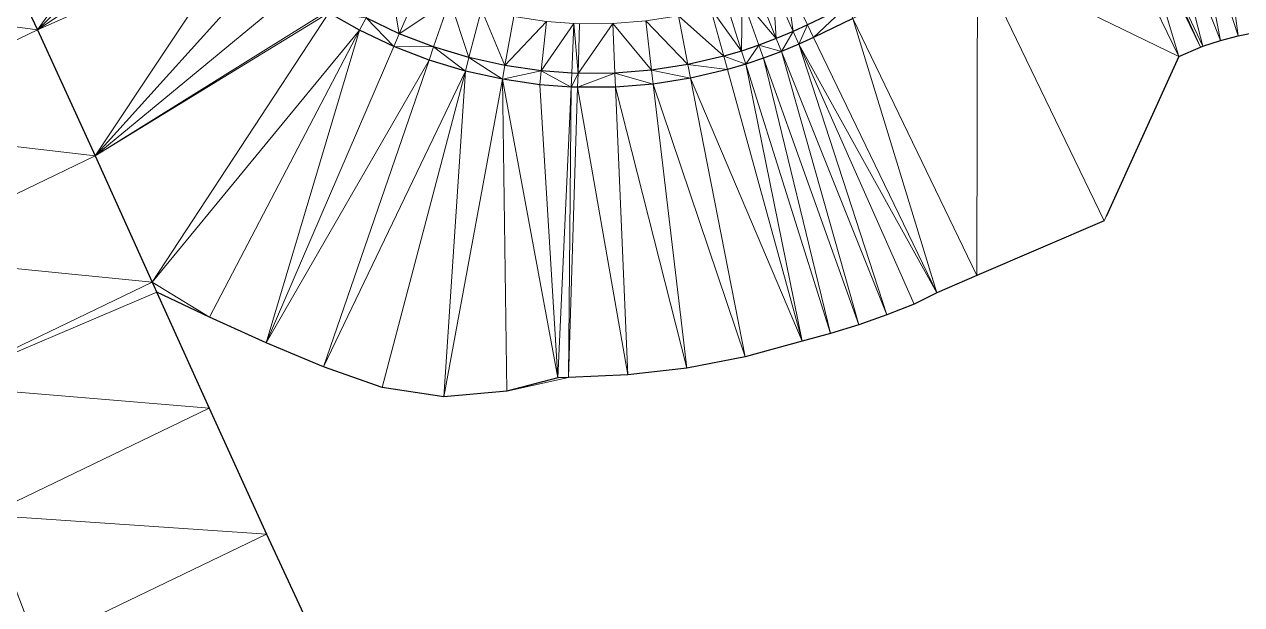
# Model space of a CAD drawing. Header units: metres. Extents: x 246428 to 246884, y 7418966 to 7419490.
# Drawn here: x 246554.24 to 246598.17, y 7419265.63 to 7419286.59 of the extents above; entities that cross this region are included whole.
import ezdxf

# ---------------------------------------------------------------- set-up
doc = ezdxf.new("R2010")
doc.units = ezdxf.units.M
doc.linetypes.add('blank name', pattern=[0])
doc.linetypes.add('HIDDEN', pattern=[9.525, 6.35, -3.175])
doc.layers.add('_12D_UNMAPPED', color=7, linetype='Continuous')
doc.layers.add('BATTER', color=250, linetype='HIDDEN', lineweight=25)

msp = doc.modelspace()

# ---------------------------------------------------------------- linework, layer by layer
at = {"layer": '_12D_UNMAPPED', "color": 3, "linetype": 'blank name', "lineweight": 0}
for points in [[(246554.715, 7419286.391, 31.332), (246552.58, 7419290.912, 31.288), (246559.199, 7419292.672, 33.098)], [(246560.142, 7419291.671, 33.296), (246554.715, 7419286.391, 31.332), (246559.199, 7419292.672, 33.098)], [(246560.151, 7419291.659, 33.296), (246554.715, 7419286.391, 31.332), (246560.142, 7419291.671, 33.296)], [(246560.142, 7419291.671, 33.296), (246554.715, 7419286.391, 31.332), (246560.142, 7419291.671, 33.296)], [(246561.008, 7419290.594, 33.311), (246554.715, 7419286.391, 31.332), (246560.151, 7419291.659, 33.296)], [(246596.358, 7419291.374, 33.117), (246597.318, 7419291.654, 33.142), (246598.051, 7419286.18, 32.207)], [(246597.318, 7419291.654, 33.142), (246598.293, 7419291.873, 33.166), (246598.698, 7419286.309, 32.222)], [(246598.051, 7419286.18, 32.207), (246597.318, 7419291.654, 33.142), (246598.698, 7419286.309, 32.222)], [(246595.418, 7419291.034, 33.093), (246596.358, 7419291.374, 33.117), (246597.411, 7419286.01, 32.192)], [(246597.411, 7419286.01, 32.192), (246596.358, 7419291.374, 33.117), (246598.051, 7419286.18, 32.207)], [(246545.729, 7419287.609, 30.021), (246552.58, 7419290.912, 31.288), (246554.715, 7419286.391, 31.332)], [(246594.5, 7419290.637, 33.068), (246595.418, 7419291.034, 33.093), (246596.775, 7419285.807, 32.179)], [(246596.775, 7419285.807, 32.179), (246595.418, 7419291.034, 33.093), (246597.411, 7419286.01, 32.192)], [(246561.942, 7419289.596, 33.326), (246554.715, 7419286.391, 31.332), (246561.008, 7419290.594, 33.311)], [(246593.599, 7419290.203, 33.044), (246594.367, 7419290.574, 33.065), (246595.9, 7419285.433, 32.161)], [(246594.367, 7419290.574, 33.065), (246594.5, 7419290.637, 33.068), (246596.682, 7419285.774, 32.177)], [(246595.9, 7419285.433, 32.161), (246594.367, 7419290.574, 33.065), (246596.682, 7419285.774, 32.177)], [(246596.682, 7419285.774, 32.177), (246594.5, 7419290.637, 33.068), (246596.775, 7419285.807, 32.179)], [(246588.64, 7419288.977, 33.851), (246593.599, 7419290.203, 33.044), (246595.9, 7419285.433, 32.161)], [(246554.715, 7419286.391, 31.332), (246561.942, 7419289.596, 33.326), (246556.799, 7419281.845, 31.365)], [(246561.942, 7419289.596, 33.326), (246562.948, 7419288.671, 33.341), (246556.799, 7419281.845, 31.365)], [(246584.136, 7419286.805, 33.729), (246588.639, 7419288.977, 33.851), (246588.616, 7419277.515, 32.01)], [(246588.639, 7419288.977, 33.851), (246593.215, 7419279.489, 32.095), (246588.616, 7419277.515, 32.01)], [(246588.639, 7419288.977, 33.851), (246588.64, 7419288.977, 33.851), (246593.215, 7419279.489, 32.095)], [(246588.64, 7419288.977, 33.851), (246595.9, 7419285.433, 32.161), (246593.215, 7419279.489, 32.095)], [(246595.9, 7419285.433, 32.161), (246588.64, 7419288.977, 33.851), (246595.9, 7419285.433, 32.161)], [(246562.948, 7419288.671, 33.341), (246564.021, 7419287.824, 33.356), (246556.799, 7419281.845, 31.365)], [(246567.405, 7419288.421, 32.496), (246567.772, 7419286.254, 33.411), (246566.572, 7419286.825, 33.396)], [(246567.405, 7419288.421, 32.496), (246568.484, 7419287.908, 32.511), (246567.772, 7419286.254, 33.411)], [(246581.258, 7419287.98, 32.79), (246581.717, 7419288.192, 32.801), (246581.988, 7419286.334, 33.69)], [(246581.717, 7419288.192, 32.801), (246582.499, 7419286.571, 33.701), (246581.988, 7419286.334, 33.69)], [(246581.717, 7419288.192, 32.801), (246583.919, 7419287.255, 33.739), (246582.499, 7419286.571, 33.701)], [(246564.021, 7419287.824, 33.356), (246565.154, 7419287.06, 33.371), (246556.799, 7419281.845, 31.365)], [(246568.484, 7419287.908, 32.511), (246569.598, 7419287.477, 32.526), (246567.772, 7419286.254, 33.411)], [(246580.148, 7419287.536, 32.745), (246580.707, 7419287.747, 32.768), (246581.375, 7419286.076, 33.668)], [(246580.707, 7419287.747, 32.768), (246581.257, 7419287.979, 32.79), (246581.375, 7419286.076, 33.668)], [(246581.257, 7419287.979, 32.79), (246581.258, 7419287.98, 32.79), (246581.987, 7419286.334, 33.69)], [(246581.257, 7419287.979, 32.79), (246581.987, 7419286.334, 33.69), (246581.375, 7419286.076, 33.668)], [(246581.258, 7419287.98, 32.79), (246581.988, 7419286.334, 33.69), (246581.987, 7419286.334, 33.69)], [(246547.523, 7419282.922, 30.001), (246545.729, 7419287.609, 30.021), (246554.715, 7419286.391, 31.332)], [(246569.598, 7419287.477, 32.526), (246569.012, 7419285.775, 33.426), (246567.772, 7419286.254, 33.411)], [(246569.012, 7419285.775, 33.426), (246569.598, 7419287.477, 32.526), (246570.285, 7419285.39, 33.441)], [(246569.598, 7419287.477, 32.526), (246570.741, 7419287.131, 32.541), (246570.285, 7419285.39, 33.441)], [(246579.009, 7419287.177, 32.7), (246579.582, 7419287.346, 32.722), (246580.123, 7419285.629, 33.622)], [(246579.582, 7419287.346, 32.722), (246580.148, 7419287.536, 32.745), (246580.123, 7419285.629, 33.622)], [(246580.148, 7419287.536, 32.745), (246580.753, 7419285.841, 33.645), (246580.123, 7419285.629, 33.622)], [(246580.148, 7419287.536, 32.745), (246581.375, 7419286.076, 33.668), (246580.753, 7419285.841, 33.645)], [(246582.499, 7419286.571, 33.701), (246583.919, 7419287.255, 33.739), (246582.716, 7419286.12, 33.691)], [(246583.919, 7419287.255, 33.739), (246584.136, 7419286.805, 33.729), (246582.716, 7419286.12, 33.691)], [(246565.154, 7419287.06, 33.371), (246565.228, 7419287.014, 33.372), (246556.799, 7419281.845, 31.365)], [(246556.799, 7419281.845, 31.365), (246565.228, 7419287.014, 33.372), (246558.853, 7419277.284, 31.394)], [(246565.228, 7419287.014, 33.372), (246565.228, 7419287.014, 33.372), (246556.799, 7419281.845, 31.365)], [(246565.228, 7419287.014, 33.372), (246566.341, 7419286.382, 33.386), (246558.853, 7419277.284, 31.394)], [(246566.572, 7419286.825, 33.396), (246566.341, 7419286.382, 33.386), (246565.228, 7419287.014, 33.372)], [(246566.572, 7419286.825, 33.396), (246567.575, 7419285.795, 33.401), (246566.341, 7419286.382, 33.386)], [(246566.572, 7419286.825, 33.396), (246567.772, 7419286.254, 33.411), (246567.575, 7419285.795, 33.401)], [(246570.741, 7419287.131, 32.541), (246571.582, 7419285.101, 33.456), (246570.285, 7419285.39, 33.441)], [(246570.741, 7419287.131, 32.541), (246571.907, 7419286.871, 32.556), (246571.582, 7419285.101, 33.456)], [(246571.907, 7419286.871, 32.556), (246573.089, 7419286.7, 32.571), (246571.582, 7419285.101, 33.456)], [(246576.666, 7419286.72, 32.645), (246577.846, 7419286.905, 32.673), (246578.191, 7419285.138, 33.573)], [(246577.846, 7419286.905, 32.673), (246579.009, 7419287.177, 32.7), (246579.485, 7419285.441, 33.6)], [(246577.846, 7419286.905, 32.673), (246579.485, 7419285.441, 33.6), (246578.191, 7419285.138, 33.573)], [(246579.009, 7419287.177, 32.7), (246579.485, 7419285.441, 33.6), (246579.485, 7419285.441, 33.6)], [(246579.009, 7419287.177, 32.7), (246580.123, 7419285.629, 33.622), (246579.485, 7419285.441, 33.6)], [(246579.009, 7419287.177, 32.7), (246579.009, 7419287.177, 32.7), (246579.485, 7419285.441, 33.6)], [(246584.136, 7419286.805, 33.729), (246587.166, 7419276.893, 31.983), (246582.716, 7419286.12, 33.691)], [(246587.166, 7419276.893, 31.983), (246584.136, 7419286.805, 33.729), (246588.616, 7419277.515, 32.01)], [(246547.523, 7419282.922, 30.001), (246554.715, 7419286.391, 31.332), (246556.799, 7419281.845, 31.365)], [(246566.341, 7419286.382, 33.386), (246560.927, 7419276.017, 31.437), (246558.853, 7419277.284, 31.394)], [(246562.966, 7419275.085, 31.458), (246560.927, 7419276.017, 31.437), (246566.341, 7419286.382, 33.386)], [(246567.575, 7419285.795, 33.401), (246562.966, 7419275.085, 31.458), (246566.341, 7419286.382, 33.386)], [(246573.089, 7419286.7, 32.571), (246572.898, 7419284.91, 33.471), (246571.582, 7419285.101, 33.456)], [(246573.089, 7419286.7, 32.571), (246574.073, 7419286.625, 32.584), (246572.898, 7419284.91, 33.471)], [(246574.073, 7419286.625, 32.584), (246573.993, 7419284.827, 33.484), (246572.898, 7419284.91, 33.471)], [(246574.073, 7419286.625, 32.584), (246574.224, 7419284.818, 33.489), (246573.993, 7419284.827, 33.484)], [(246574.073, 7419286.625, 32.584), (246574.281, 7419286.617, 32.589), (246574.224, 7419284.818, 33.489)], [(246575.475, 7419286.624, 32.617), (246575.553, 7419284.825, 33.517), (246574.224, 7419284.818, 33.489)], [(246574.281, 7419286.617, 32.589), (246575.475, 7419286.624, 32.617), (246574.224, 7419284.818, 33.489)], [(246575.475, 7419286.624, 32.617), (246576.666, 7419286.72, 32.645), (246576.878, 7419284.932, 33.545)], [(246575.475, 7419286.624, 32.617), (246576.878, 7419284.932, 33.545), (246575.553, 7419284.825, 33.517)], [(246576.666, 7419286.72, 32.645), (246578.191, 7419285.138, 33.573), (246576.878, 7419284.932, 33.545)], [(246581.988, 7419286.334, 33.69), (246582.499, 7419286.571, 33.701), (246582.19, 7419285.877, 33.68)], [(246582.499, 7419286.571, 33.701), (246582.716, 7419286.12, 33.691), (246582.19, 7419285.877, 33.68)], [(246567.772, 7419286.254, 33.411), (246569.012, 7419285.775, 33.426), (246567.575, 7419285.795, 33.401)], [(246580.753, 7419285.841, 33.645), (246581.375, 7419286.076, 33.668), (246581.56, 7419285.612, 33.658)], [(246581.375, 7419286.076, 33.668), (246581.987, 7419286.334, 33.69), (246581.56, 7419285.612, 33.658)], [(246581.987, 7419286.334, 33.69), (246582.19, 7419285.877, 33.68), (246581.56, 7419285.612, 33.658)], [(246581.987, 7419286.334, 33.69), (246581.988, 7419286.334, 33.69), (246582.19, 7419285.877, 33.68)], [(246581.988, 7419286.334, 33.69), (246582.19, 7419285.877, 33.68), (246582.19, 7419285.877, 33.68)], [(246582.716, 7419286.12, 33.691), (246587.166, 7419276.893, 31.983), (246582.19, 7419285.877, 33.68)], [(246568.85, 7419285.302, 33.416), (246562.966, 7419275.085, 31.458), (246567.575, 7419285.795, 33.401)], [(246569.012, 7419285.775, 33.426), (246568.85, 7419285.302, 33.416), (246567.575, 7419285.795, 33.401)], [(246569.012, 7419285.775, 33.426), (246570.158, 7419284.906, 33.431), (246568.85, 7419285.302, 33.416)], [(246570.158, 7419284.906, 33.431), (246569.012, 7419285.775, 33.426), (246570.285, 7419285.39, 33.441)], [(246579.485, 7419285.441, 33.6), (246580.123, 7419285.629, 33.622), (246580.273, 7419285.152, 33.612)], [(246580.123, 7419285.629, 33.622), (246580.753, 7419285.841, 33.645), (246580.273, 7419285.152, 33.612)], [(246580.753, 7419285.841, 33.645), (246580.921, 7419285.37, 33.635), (246580.273, 7419285.152, 33.612)], [(246580.753, 7419285.841, 33.645), (246581.56, 7419285.612, 33.658), (246580.921, 7419285.37, 33.635)], [(246581.56, 7419285.612, 33.658), (246584.357, 7419275.74, 31.931), (246580.921, 7419285.37, 33.635)], [(246582.19, 7419285.877, 33.68), (246585.363, 7419276.095, 31.95), (246581.56, 7419285.612, 33.658)], [(246585.363, 7419276.095, 31.95), (246584.357, 7419275.74, 31.931), (246581.56, 7419285.612, 33.658)], [(246582.19, 7419285.877, 33.68), (246586.357, 7419276.487, 31.968), (246582.19, 7419285.877, 33.68)], [(246587.166, 7419276.893, 31.983), (246586.357, 7419276.487, 31.968), (246582.19, 7419285.877, 33.68)], [(246586.357, 7419276.487, 31.968), (246585.363, 7419276.095, 31.95), (246582.19, 7419285.877, 33.68)], [(246586.357, 7419276.487, 31.968), (246586.357, 7419276.487, 31.968), (246582.19, 7419285.877, 33.68)], [(246595.9, 7419285.433, 32.161), (246595.9, 7419285.433, 32.161), (246596.682, 7419285.774, 32.177)], [(246565.037, 7419274.223, 31.463), (246562.966, 7419275.085, 31.458), (246568.85, 7419285.302, 33.416)], [(246570.158, 7419284.906, 33.431), (246565.037, 7419274.223, 31.463), (246568.85, 7419285.302, 33.416)], [(246570.158, 7419284.906, 33.431), (246570.285, 7419285.39, 33.441), (246571.492, 7419284.609, 33.446)], [(246570.285, 7419285.39, 33.441), (246571.582, 7419285.101, 33.456), (246571.492, 7419284.609, 33.446)], [(246571.582, 7419285.101, 33.456), (246572.898, 7419284.91, 33.471), (246571.492, 7419284.609, 33.446)], [(246576.878, 7419284.932, 33.545), (246578.191, 7419285.138, 33.573), (246578.287, 7419284.647, 33.563)], [(246578.191, 7419285.138, 33.573), (246579.485, 7419285.441, 33.6), (246579.618, 7419284.959, 33.59)], [(246578.191, 7419285.138, 33.573), (246579.618, 7419284.959, 33.59), (246578.287, 7419284.647, 33.563)], [(246579.485, 7419285.441, 33.6), (246580.273, 7419285.152, 33.612), (246579.618, 7419284.959, 33.59)], [(246579.485, 7419285.441, 33.6), (246579.618, 7419284.959, 33.59), (246579.618, 7419284.959, 33.59)], [(246579.485, 7419285.441, 33.6), (246579.485, 7419285.441, 33.6), (246579.618, 7419284.959, 33.59)], [(246580.273, 7419285.152, 33.612), (246582.311, 7419275.144, 31.893), (246579.618, 7419284.959, 33.59)], [(246580.921, 7419285.37, 33.635), (246583.338, 7419275.425, 31.913), (246580.273, 7419285.152, 33.612)], [(246583.338, 7419275.425, 31.913), (246582.311, 7419275.144, 31.893), (246580.273, 7419285.152, 33.612)], [(246584.357, 7419275.74, 31.931), (246583.338, 7419275.425, 31.913), (246580.921, 7419285.37, 33.635)], [(246567.158, 7419273.471, 31.461), (246565.037, 7419274.223, 31.463), (246570.158, 7419284.906, 33.431)], [(246569.384, 7419273.133, 31.502), (246567.158, 7419273.471, 31.461), (246570.158, 7419284.906, 33.431)], [(246569.384, 7419273.133, 31.502), (246570.158, 7419284.906, 33.431), (246571.492, 7419284.609, 33.446)], [(246571.658, 7419273.344, 31.606), (246569.384, 7419273.133, 31.502), (246571.492, 7419284.609, 33.446)], [(246572.898, 7419284.91, 33.471), (246572.844, 7419284.413, 33.461), (246571.492, 7419284.609, 33.446)], [(246572.844, 7419284.413, 33.461), (246573.498, 7419273.821, 31.721), (246571.492, 7419284.609, 33.446)], [(246573.498, 7419273.821, 31.721), (246571.658, 7419273.344, 31.606), (246571.492, 7419284.609, 33.446)], [(246572.898, 7419284.91, 33.471), (246573.97, 7419284.327, 33.474), (246572.844, 7419284.413, 33.461)], [(246572.898, 7419284.91, 33.471), (246573.993, 7419284.827, 33.484), (246573.97, 7419284.327, 33.474)], [(246573.993, 7419284.827, 33.484), (246574.224, 7419284.818, 33.489), (246573.97, 7419284.327, 33.474)], [(246574.224, 7419284.818, 33.489), (246574.208, 7419284.318, 33.479), (246573.97, 7419284.327, 33.474)], [(246574.224, 7419284.818, 33.489), (246575.553, 7419284.825, 33.517), (246574.208, 7419284.318, 33.479)], [(246575.553, 7419284.825, 33.517), (246575.574, 7419284.326, 33.507), (246574.208, 7419284.318, 33.479)], [(246575.553, 7419284.825, 33.517), (246576.878, 7419284.932, 33.545), (246576.937, 7419284.436, 33.535)], [(246575.553, 7419284.825, 33.517), (246576.937, 7419284.436, 33.535), (246575.574, 7419284.326, 33.507)], [(246576.878, 7419284.932, 33.545), (246578.287, 7419284.647, 33.563), (246576.937, 7419284.436, 33.535)], [(246578.287, 7419284.647, 33.563), (246580.252, 7419274.584, 31.854), (246576.937, 7419284.436, 33.535)], [(246579.618, 7419284.959, 33.59), (246582.311, 7419275.144, 31.893), (246578.287, 7419284.647, 33.563)], [(246582.311, 7419275.144, 31.893), (246580.252, 7419274.584, 31.854), (246578.287, 7419284.647, 33.563)], [(246582.311, 7419275.144, 31.893), (246582.311, 7419275.144, 31.893), (246579.618, 7419284.959, 33.59)], [(246579.618, 7419284.959, 33.59), (246582.311, 7419275.144, 31.893), (246579.618, 7419284.959, 33.59)], [(246573.97, 7419284.327, 33.474), (246573.498, 7419273.821, 31.721), (246572.844, 7419284.413, 33.461)], [(246573.874, 7419273.831, 31.73), (246573.498, 7419273.821, 31.721), (246573.97, 7419284.327, 33.474)], [(246574.208, 7419284.318, 33.479), (246573.874, 7419273.831, 31.73), (246573.97, 7419284.327, 33.474)], [(246576.023, 7419273.925, 31.772), (246573.874, 7419273.831, 31.73), (246574.208, 7419284.318, 33.479)], [(246575.574, 7419284.326, 33.507), (246576.023, 7419273.925, 31.772), (246574.208, 7419284.318, 33.479)], [(246576.937, 7419284.436, 33.535), (246578.153, 7419274.176, 31.813), (246575.574, 7419284.326, 33.507)], [(246578.153, 7419274.176, 31.813), (246576.023, 7419273.925, 31.772), (246575.574, 7419284.326, 33.507)], [(246580.252, 7419274.584, 31.854), (246578.153, 7419274.176, 31.813), (246576.937, 7419284.436, 33.535)], [(246549.316, 7419278.236, 29.981), (246547.523, 7419282.922, 30.001), (246556.799, 7419281.845, 31.365)], [(246549.316, 7419278.236, 29.981), (246556.799, 7419281.845, 31.365), (246558.853, 7419277.284, 31.394)], [(246593.215, 7419279.489, 32.095), (246593.215, 7419279.489, 32.095), (246588.616, 7419277.515, 32.01)], [(246551.109, 7419273.55, 29.961), (246549.316, 7419278.236, 29.981), (246558.853, 7419277.284, 31.394)], [(246559.016, 7419276.913, 31.396), (246551.109, 7419273.55, 29.961), (246558.853, 7419277.284, 31.394)], [(246559.016, 7419276.913, 31.396), (246558.853, 7419277.284, 31.394), (246560.916, 7419272.728, 31.424)], [(246551.109, 7419273.55, 29.961), (246559.016, 7419276.913, 31.396), (246560.916, 7419272.728, 31.424)], [(246573.498, 7419273.821, 31.721), (246573.874, 7419273.831, 31.73), (246571.658, 7419273.344, 31.606)], [(246552.902, 7419268.863, 29.941), (246551.109, 7419273.55, 29.961), (246560.916, 7419272.728, 31.424)], [(246552.902, 7419268.863, 29.941), (246560.916, 7419272.728, 31.424), (246562.98, 7419268.172, 31.453)], [(246552.902, 7419268.863, 29.941), (246554.695, 7419264.177, 29.921), (246550.2, 7419267.56, 30.001)], [(246554.695, 7419264.177, 29.921), (246552.902, 7419268.863, 29.941), (246562.98, 7419268.172, 31.453)], [(246554.695, 7419264.177, 29.921), (246562.98, 7419268.172, 31.453), (246565.003, 7419263.829, 31.491)], [(246550.2, 7419267.56, 30.001), (246554.695, 7419264.177, 29.921), (246551.993, 7419262.874, 29.981)]]:
    msp.add_3dface(points, dxfattribs=at)
at = {"layer": 'BATTER'}
for points in [[(246551.167, 7419293.904, 31.26), (246552.159, 7419291.803, 31.28), (246552.159, 7419291.803, 31.28), (246552.161, 7419291.799, 31.28), (246552.161, 7419291.798, 31.28), (246552.161, 7419291.798, 31.28), (246552.161, 7419291.798, 31.28), (246552.491, 7419291.1, 31.287), (246552.491, 7419291.1, 31.287), (246552.58, 7419290.912, 31.288), (246554.715, 7419286.391, 31.332), (246556.799, 7419281.845, 31.365), (246558.853, 7419277.284, 31.394), (246560.916, 7419272.728, 31.424), (246562.98, 7419268.172, 31.453), (246565.003, 7419263.829, 31.491)], [(246583.919, 7419287.255, 33.739), (246582.499, 7419286.571, 33.701), (246581.988, 7419286.334, 33.69), (246581.987, 7419286.334, 33.69), (246581.375, 7419286.076, 33.668), (246580.753, 7419285.841, 33.645), (246580.123, 7419285.629, 33.622), (246579.485, 7419285.441, 33.6), (246579.485, 7419285.441, 33.6), (246578.191, 7419285.138, 33.573), (246576.878, 7419284.932, 33.545), (246575.553, 7419284.825, 33.517), (246574.224, 7419284.818, 33.489), (246573.993, 7419284.827, 33.484), (246572.898, 7419284.91, 33.471), (246571.582, 7419285.101, 33.456), (246570.285, 7419285.39, 33.441), (246569.012, 7419285.775, 33.426), (246567.772, 7419286.254, 33.411), (246566.572, 7419286.825, 33.396)], [(246584.136, 7419286.805, 33.729), (246582.716, 7419286.12, 33.691), (246582.19, 7419285.877, 33.68), (246582.19, 7419285.877, 33.68), (246581.56, 7419285.612, 33.658), (246580.921, 7419285.37, 33.635), (246580.273, 7419285.152, 33.612), (246579.618, 7419284.959, 33.59), (246579.618, 7419284.959, 33.59), (246578.287, 7419284.647, 33.563), (246576.937, 7419284.436, 33.535), (246575.574, 7419284.326, 33.507), (246574.208, 7419284.318, 33.479), (246573.97, 7419284.327, 33.474), (246572.844, 7419284.413, 33.461), (246571.492, 7419284.609, 33.446), (246570.158, 7419284.906, 33.431), (246568.85, 7419285.302, 33.416), (246567.575, 7419285.795, 33.401), (246566.341, 7419286.382, 33.386), (246565.228, 7419287.014, 33.372)], [(246595.9, 7419285.433, 32.161), (246596.682, 7419285.774, 32.177), (246596.775, 7419285.807, 32.179), (246597.411, 7419286.01, 32.192), (246598.051, 7419286.18, 32.207), (246598.698, 7419286.309, 32.222)], [(246595.9, 7419285.433, 32.161), (246593.215, 7419279.489, 32.095), (246593.215, 7419279.489, 32.095), (246588.616, 7419277.515, 32.01), (246587.166, 7419276.893, 31.983), (246586.357, 7419276.487, 31.968), (246586.357, 7419276.487, 31.968), (246585.363, 7419276.095, 31.95), (246584.357, 7419275.74, 31.931), (246583.338, 7419275.425, 31.913), (246582.311, 7419275.144, 31.893), (246582.311, 7419275.144, 31.893), (246580.252, 7419274.584, 31.854), (246578.153, 7419274.176, 31.813), (246576.023, 7419273.925, 31.772), (246573.874, 7419273.831, 31.73), (246573.498, 7419273.821, 31.721), (246571.658, 7419273.344, 31.606), (246569.384, 7419273.133, 31.502), (246567.158, 7419273.471, 31.461), (246565.037, 7419274.223, 31.463), (246562.966, 7419275.085, 31.458), (246560.927, 7419276.017, 31.437), (246559.016, 7419276.913, 31.396)]]:
    msp.add_polyline3d(points, dxfattribs=at)

doc.saveas('drawing.dxf')
